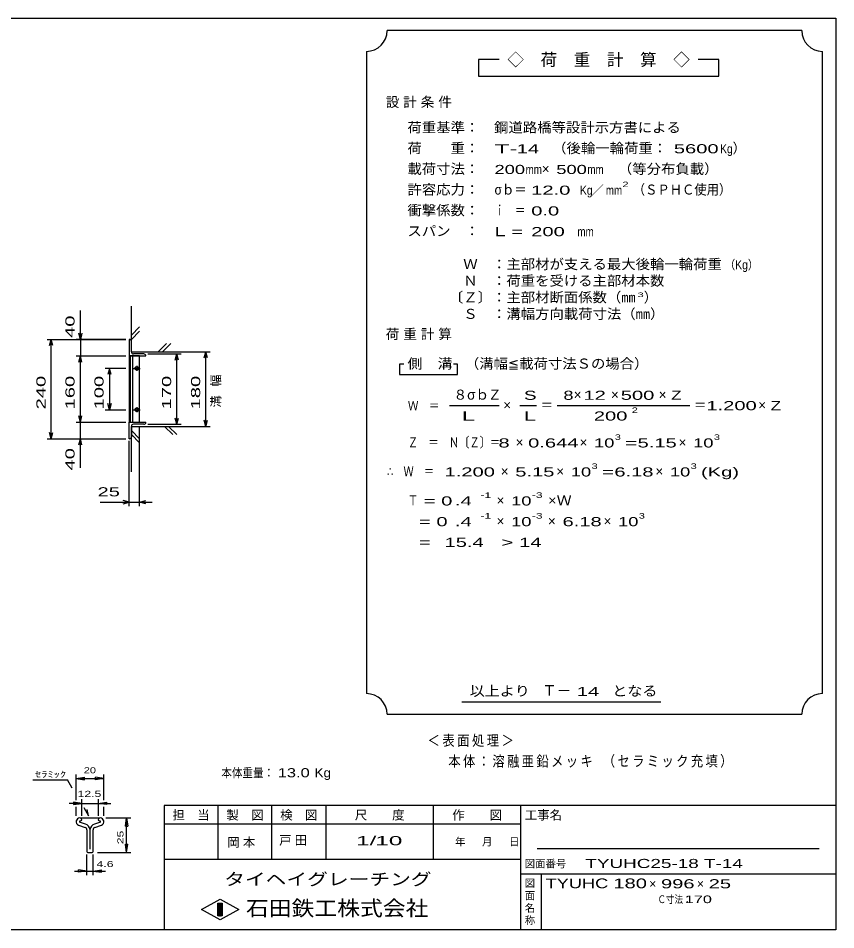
# Model space of a CAD drawing. Units: millimetres, scale not verified. Extents: x -1820 to 1724, y -1285 to 1059.
# Drawn here: x -248 to 1724, y -1141 to 1059 of the extents above; entities that cross this region are included whole.
import ezdxf
from ezdxf.enums import TextEntityAlignment as Align

# ---------------------------------------------------------------- set-up
doc = ezdxf.new("R2010")
doc.units = ezdxf.units.MM
doc.header["$LTSCALE"] = 10
for name, color, linetype, lineweight in [('0_2', 150, 'Continuous', 25), ('16', 3, 'Continuous', 25), ('22', 2, 'Continuous', 25), ('32', 4, 'Continuous', 25)]:
    doc.layers.add(name, color=color, linetype=linetype, lineweight=lineweight)
doc.styles.add('ベクトル', font='')
doc.styles.get('ベクトル').set_extended_font_data('ベクトル')

msp = doc.modelspace()

# ---------------------------------------------------------------- linework, layer by layer
at = {"layer": '0_2'}
for p, q in [((-1736, 1059), (1724, 1059)), ((1724, 1059), (1724, -1141)), ((1724, -841), (104, -841)), ((104, -841), (104, -1141)), ((234, -841), (234, -971)), ((364, -971), (364, -841)), ((494, -841), (494, -971)), ((754, -971), (754, -841)), ((964, -841), (964, -1141)), ((964, -886), (104, -886)), ((1684, -946), (1004, -946)), ((104, -971), (964, -971)), ((964, -1006), (1724, -1006)), ((1014, -1141), (1014, -1006)), ((194, -1092), (239, -1067)), ((234, -1077), (244, -1077)), ((234, -1107), (234, -1077)), ((234, -1077), (236, -1077)), ((236, -1077), (236, -1107)), ((238, -1107), (238, -1077)), ((238, -1077), (240, -1077)), ((239, -1067), (284, -1092)), ((240, -1077), (240, -1107)), ((242, -1107), (242, -1077)), ((242, -1077), (244, -1077)), ((244, -1077), (244, -1107)), ((244, -1077), (244, -1107)), ((239, -1117), (194, -1092)), ((284, -1092), (239, -1117)), ((244, -1107), (234, -1107)), ((236, -1107), (238, -1107)), ((240, -1107), (242, -1107)), ((1724, -1141), (-1736, -1141))]:
    msp.add_line(p, q, dxfattribs=at)
at = {"layer": '16'}
for p, q in [((20, 284), (20, 244)), ((25, 254), (25, 279)), ((20, 244), (60, 244)), ((20, 244), (20, 84)), ((45, 244), (20, 244)), ((22, 244), (22, 84)), ((29, 84), (29, 244)), ((55, 249), (30, 249)), ((45, 84), (45, 244)), ((38, 220), (38, 208)), ((30, 214), (46, 214)), ((40, 217), (36, 217)), ((36, 211), (40, 211)), ((30, 114), (46, 114)), ((40, 117), (36, 117)), ((36, 111), (40, 111)), ((38, 120), (38, 108)), ((20, 84), (60, 84)), ((20, 44), (20, 84)), ((20, 84), (45, 84)), ((25, 74), (25, 49)), ((55, 79), (30, 79))]:
    msp.add_line(p, q, dxfattribs=at)
for centre, radius, start, end in [((20, 279), 5, 0, 90), ((30, 254), 5, 180, 270), ((55, 244), 5, 0, 90), ((36, 214), 3, 90, 270), ((38, 214), 4, 46.6, 133.4), ((38, 214), 4, 226.6, 313.4), ((40, 214), 3, 270, 90), ((36, 114), 3, 90, 270), ((38, 114), 4, 46.6, 133.4), ((38, 114), 4, 226.6, 313.4), ((40, 114), 3, 270, 90), ((30, 74), 5, 90, 180), ((55, 84), 5, 270, 0), ((20, 49), 5, 270, 0)]:
    msp.add_arc(centre, radius, start, end, dxfattribs=at)
at = {"layer": '22', "color": 4}
for p, q in [((1642, 1029), (642, 1029)), ((592, 979), (592, -571)), ((1692, -571), (1692, 979)), ((912, 959), (862, 959)), ((862, 959), (862, 919)), ((1442, 959), (1392, 959)), ((1442, 919), (1442, 959)), ((862, 919), (1442, 919)), ((-98, 284), (-98, 354)), ((25, 254), (25, 364)), ((25, 294), (45, 314)), ((-98, 284), (-102, 299)), ((-94, 299), (-98, 284)), ((25, 284), (45, 304)), ((-178, 284), (12, 284)), ((-172, 269), (-168, 284)), ((-164, 269), (-168, 284)), ((-168, 44), (-168, 284)), ((12, 284), (-108, 284)), ((-98, 284), (-98, 244)), ((90, 254), (110, 274)), ((100, 254), (120, 274)), ((-108, 244), (12, 244)), ((-102, 229), (-98, 244)), ((-94, 229), (-98, 244)), ((-98, 84), (-98, 244)), ((25, 254), (215, 254)), ((65, 249), (145, 249)), ((131, 234), (135, 249)), ((139, 234), (135, 249)), ((135, 79), (135, 249)), ((201, 239), (205, 254)), ((209, 239), (205, 254)), ((205, 74), (205, 254)), ((682, 224), (672, 224)), ((672, 224), (672, 199)), ((812, 224), (802, 224)), ((812, 199), (812, 224)), ((12, 214), (-38, 214)), ((-28, 214), (-32, 199)), ((-24, 199), (-28, 214)), ((-28, 214), (-28, 114)), ((672, 199), (812, 199)), ((-38, 114), (12, 114)), ((-28, 114), (-32, 129)), ((-24, 129), (-28, 114)), ((792, 124), (912, 124)), ((962, 124), (1002, 124)), ((1052, 124), (1372, 124)), ((-98, 84), (-102, 99)), ((-98, 84), (-94, 99)), ((135, 79), (131, 94)), ((135, 79), (139, 94)), ((205, 74), (201, 89)), ((205, 74), (209, 89)), ((-108, 84), (12, 84)), ((-98, 44), (-98, 84)), ((25, 74), (215, 74)), ((25, -36), (25, 74)), ((45, -119), (45, 71)), ((65, 79), (145, 79)), ((125, 54), (105, 74)), ((135, 54), (115, 74)), ((-178, 44), (12, 44)), ((-168, 44), (-172, 59)), ((-168, 44), (-164, 59)), ((-108, 44), (12, 44)), ((-102, 29), (-98, 44)), ((-94, 29), (-98, 44)), ((-98, -26), (-98, 44)), ((45, 44), (25, 64)), ((45, 34), (25, 54)), ((20, -119), (20, 39)), ((-50, -109), (20, -109)), ((20, -109), (5, -105)), ((5, -113), (20, -109)), ((20, -109), (45, -109)), ((45, -109), (60, -105)), ((60, -113), (45, -109)), ((45, -109), (75, -109)), ((822, -591), (1302, -591)), ((642, -621), (1642, -621))]:
    msp.add_line(p, q, dxfattribs=at)
for centre, start, end in [((592, 1029), 270, 0), ((1692, 1029), 180, 270), ((592, -621), 0, 90), ((1692, -621), 90, 180)]:
    msp.add_arc(centre, 50, start, end, dxfattribs=at)
at = {"layer": '32'}
for p, q in [((-108, -828), (-108, -766)), ((-41.33, -828), (-41.33, -766)), ((-212.33, -779), (-129, -779)), ((-117.33, -799), (-129, -779)), ((-108, -776), (-88, -773)), ((-108, -776), (-88, -779)), ((-108, -776), (-41.33, -776)), ((-88, -779), (-88, -773)), ((-41.33, -776), (-61.33, -773)), ((-61.33, -779), (-61.33, -773)), ((-41.33, -776), (-61.33, -779)), ((-94.67, -836), (-124.67, -836)), ((-94.67, -836), (-114.67, -833)), ((-114.67, -833), (-114.67, -839)), ((-114.67, -839), (-94.67, -836)), ((-94.67, -866), (-94.67, -826)), ((-94.67, -836), (-54.67, -836)), ((-54.67, -826), (-54.67, -866)), ((-54.67, -836), (-34.67, -833)), ((-34.67, -839), (-54.67, -836)), ((-54.67, -836), (-24.67, -836)), ((-34.67, -833), (-34.67, -839)), ((-108, -866), (-108, -844)), ((-89.67, -846), (-78, -866)), ((-78, -866), (-81.67, -850.33)), ((-41.33, -866), (-41.33, -844)), ((-99.53, -878.71), (-94.73, -876.38)), ((-97.7, -871), (-50.87, -871)), ((-94.73, -876.38), (-94.73, -875.61)), ((-54.67, -875.61), (-54.67, -876.38)), ((-54.67, -876.38), (-49.87, -878.71)), ((-36.33, -871), (23.67, -871)), ((10.67, -891), (13.67, -871)), ((13.67, -871), (16.67, -891)), ((13.67, -954.33), (13.67, -871)), ((-102.6, -888.26), (-86.36, -893.96)), ((-85.66, -886.09), (-100.06, -881.03)), ((-82.37, -899.64), (-82.37, -952.04)), ((-74.67, -946.7), (-74.67, -899.8)), ((-67.03, -952.04), (-67.03, -899.64)), ((-49.34, -881.03), (-63.74, -886.09)), ((-63.04, -893.96), (-46.81, -888.26)), ((10.67, -891), (16.67, -891)), ((13.67, -954.33), (10.67, -934.33)), ((10.67, -934.33), (16.67, -934.33)), ((13.67, -954.33), (16.67, -934.33)), ((-82.33, -1009.33), (-82.33, -959.33)), ((-80.03, -954.37), (-69.37, -954.37)), ((-67, -1009.33), (-67, -959.33)), ((-56.33, -954.33), (23.67, -954.33)), ((-112.33, -999.33), (-82.33, -999.33)), ((-82.33, -999.33), (-102.33, -996.33)), ((-102.33, -1002.33), (-102.33, -996.33)), ((-82.33, -999.33), (-102.33, -1002.33)), ((-82.33, -999.33), (-67, -999.33)), ((-67, -999.33), (-47, -996.33)), ((-67, -999.33), (-47, -1002.33)), ((-67, -999.33), (-37, -999.33)), ((-47, -1002.33), (-47, -996.33))]:
    msp.add_line(p, q, dxfattribs=at)
for centre, radius, start, end in [((-99.03, -880), 9, 90.98, 246.68), ((-98.98, -880.05), 1.47, 111.91, 222.33), ((-99.56, -875.82), 4.83, 2.5, 85.55), ((-49.84, -875.82), 4.83, 94.45, 177.5), ((-50.37, -880), 9, 293.32, 89.02002), ((-50.42, -880.05), 1.47, 317.67, 68.08999), ((-88.36, -899.63), 6, 0, 70.58), ((-89.97, -900.81), 15.33, 3.78, 73.7), ((-59.44, -900.81), 15.33, 106.3, 176.22), ((-61.04, -899.63), 6, 109.42, 180), ((-80.03, -952.04), 2.33, 180, 270), ((-69.37, -952.04), 2.33, 270, 0)]:
    msp.add_arc(centre, radius, start, end, dxfattribs=at)

# ---------------------------------------------------------------- texts
at = {"layer": '0_2', "style": 'ベクトル'}
for s, height, p in [('担\u3000当', 21.99, (124, -864)), ('製\u3000図', 21.99, (254, -864)), ('検\u3000図', 21.99, (384, -864)), ('尺\u3000\u3000度', 21.99, (564, -864)), ('作\u3000\u3000図', 21.99, (799, -864)), ('工事名', 21.99, (974, -864)), ('年', 18.33, (806, -928.5)), ('月', 18.33, (871, -928.5)), ('日', 18.33, (936, -928.5)), ('図面番号', 18.33, (974, -981.5)), ('図', 18.33, (974, -1028.5)), ('面', 18.33, (974, -1058.5)), ('名', 18.33, (974, -1088.5)), ('称', 18.33, (974, -1118.5))]:
    msp.add_text(s, height=height, dxfattribs=at).set_placement(p, align=Align.MIDDLE_LEFT)
at = {"layer": '0_2', "color": 222, "style": 'ベクトル'}
for s, height, width, p in [('タイヘイグレーチング', 29.33, 1.25, (249, -1019)), ('石田鉄工株式会社', 36.66, 1.1, (301.5, -1089))]:
    msp.add_text(s, height=height, dxfattribs=dict(at, width=width)).set_placement(p, align=Align.MIDDLE_LEFT)
at = {"layer": '22', "style": 'ベクトル'}
for s, height, p in [('◇\u3000荷\u3000重\u3000計\u3000算\u3000◇', 29.33, (932, 959)), ('）', 24.19, (1475, 745.5)), ('×', 24.19, (1015, 695.5)), ('／', 21.99, (1134.5, 644)), ('）', 24.19, (1261, 385.5)), ('８', 24.19, (802, 150.5)), ('σｂ', 24.19, (835, 150.5)), ('Ｚ', 24.19, (885, 150.5)), ('×', 24.19, (1092, 150.5)), ('×', 24.19, (1182, 150.5)), ('×', 24.19, (1297, 150.5)), ('×', 24.19, (922, 125.5)), ('×', 24.19, (1537, 125.5)), ('×', 24.19, (952, 35.5)), ('×', 24.19, (1106, 35.5)), ('×', 24.19, (1345, 35.5)), ('×', 24.19, (916, -34.5)), ('×', 24.19, (1050, -34.5)), ('×', 24.19, (1289, -34.5)), ('×', 24.19, (906, -104.5)), ('×', 24.19, (906, -154.5)), ('×', 24.19, (1030, -154.5)), ('×', 24.19, (1164, -154.5)), ('Ｔ－', 25.66, (1016, -563.5)), ('×', 21.99, (1274, -1030)), ('×', 21.99, (1389, -1030))]:
    msp.add_text(s, height=height, dxfattribs=at).set_placement(p, align=Align.MIDDLE_LEFT)
for s, height, width, p in [('荷重基準：\u3000', 24.19, 1.05, (691, 795.5)), ('鋼道路橋等設計示方書による', 24.19, 1.05, (900, 795.5)), ('荷\u3000\u3000重：\u3000', 24.19, 1.05, (691, 745.5)), ('T-', 21.99, 2, (901, 744)), (' 14 ', 21.99, 1.65, (941, 744)), ('（後輪一輪荷重：', 24.19, 1.05, (1040, 745.5)), (' 5600', 21.99, 1.65, (1320, 744)), ('Kg', 21.99, 0.85, (1445, 744)), ('載荷寸法：\u3000', 24.19, 1.05, (691, 695.5)), ('200', 21.99, 1.5, (901, 694)), ('500', 21.99, 1.5, (1050, 694)), ('\u3000（等分布負載）', 24.19, 1.05, (1164, 695.5)), ('mm', 21.99, 0.8, (976, 694)), ('mm', 21.99, 0.8, (1125, 694)), ('許容応力：\u3000', 24.19, 1.05, (691, 645.5)), ('2', 13.2, 1.5, (1209.5, 658)), ('（ＳＰＨＣ使用）', 24.19, 0.9, (1234.5, 645.5)), ('σｂ＝', 24.19, 0.9, (901, 645.5)), (' 12.0', 21.99, 1.65, (976, 644)), ('Kg', 21.99, 0.85, (1107, 644)), ('mm', 21.99, 0.8, (1169.5, 644)), ('衝撃係数：\u3000', 24.19, 1.05, (691, 595.5)), ('ｉ\u3000＝', 24.19, 0.75, (901, 595.5)), (' 0.0', 21.99, 1.65, (976, 594)), ('スパン\u3000：\u3000', 24.19, 1.05, (691, 545.5)), ('L =', 21.99, 1.65, (901, 544)), (' 200 ', 21.99, 1.65, (976, 544)), ('mm', 21.99, 0.8, (1101, 544)), ('\u3000Ｗ\u3000：主部材が支える最大後輪一輪荷重', 24.19, 1.05, (791, 465.5)), ('（Kg）', 21.99, 0.85, (1456, 464)), ('\u3000Ｎ\u3000：荷重を受ける主部材本数', 24.19, 1.05, (791, 425.5)), ('〔Ｚ〕：主部材断面係数（㎜', 24.19, 1.05, (791, 385.5)), ('3', 11, 1.8, (1246, 391.5)), ('\u3000Ｓ\u3000：溝幅方向載荷寸法（㎜）', 24.19, 1.05, (791, 345.5)), ('側\u3000溝', 24.19, 1.1, (691, 225.5)), ('\u3000（溝幅≦載荷寸法Ｓの場合）', 24.19, 1.05, (795, 225.5)), ('S', 21.99, 1.55, (972, 149)), ('8', 21.99, 1.5, (1067, 149)), (' 12 ', 21.99, 1.65, (1102, 149)), (' 500 ', 21.99, 1.65, (1192, 149)), ('Z', 21.99, 1.4, (1327, 149)), ('Ｗ\u3000＝', 21.99, 0.85, (692, 124)), ('1.200', 21.99, 1.65, (1412, 124)), ('Z', 21.99, 1.4, (1567, 124)), ('＝', 24.19, 0.9, (1012, 125.5)), (' 200 ', 21.99, 1.65, (1127, 99)), ('2', 13.2, 1.5, (1232, 113)), ('＝', 24.19, 0.9, (1382, 125.5)), ('L', 21.99, 1.8, (972, 99)), ('Ｚ\u3000＝\u3000Ｎ〔Ｚ〕＝', 24.19, 0.75, (692, 35.5)), (' 8 ', 21.99, 1.65, (897, 34)), ('0.644', 21.99, 1.65, (982, 34)), ('10', 21.99, 1.5, (1141, 34)), ('3', 13.2, 1.5, (1191, 48)), ('5.15', 21.99, 1.65, (1246, 34)), ('10', 21.99, 1.5, (1380, 34)), ('3', 13.2, 1.5, (1430, 48)), ('=', 21.99, 1.7, (1216, 34)), ('3', 13.2, 1.5, (1135, -22)), ('3', 13.2, 1.5, (1374, -22)), ('∴\u3000Ｗ\u3000＝', 24.19, 0.75, (642, -34.5)), (' 1.200', 21.99, 1.65, (767, -36)), ('5.15', 21.99, 1.65, (951, -36)), ('10', 21.99, 1.5, (1085, -36)), ('=', 21.99, 1.7, (1160, -36)), ('6.18', 21.99, 1.65, (1190, -36)), ('10', 21.99, 1.5, (1324, -36)), ('(Kg)', 21.99, 1.65, (1399, -36)), (' 25 ', 21.99, 1.65, (-70, -84)), ('-1', 13.2, 1.65, (867, -92)), ('-3', 13.2, 1.65, (991, -92)), ('Ｔ', 24.19, 0.75, (692, -104.5)), (' = 0', 21.99, 1.65, (717, -106)), (' .4 ', 21.99, 1.65, (792, -106)), ('10', 21.99, 1.5, (941, -106)), ('×Ｗ', 24.19, 1.1, (1030, -104.5)), ('  = 0', 21.99, 1.65, (692, -156)), (' .4 ', 21.99, 1.65, (792, -156)), ('-1', 13.2, 1.65, (867, -142)), ('10', 21.99, 1.5, (941, -156)), ('-3', 13.2, 1.65, (991, -142)), ('6.18', 21.99, 1.65, (1065, -156)), ('10', 21.99, 1.5, (1199, -156)), ('3', 13.2, 1.5, (1249, -142)), (' 15.4', 21.99, 1.65, (767, -206)), (' 14 ', 21.99, 1.65, (947, -206)), ('  =', 21.99, 1.65, (692, -206)), ('>', 21.99, 1.7, (917, -206)), ('以上より\u3000', 24.19, 1.1, (841, -564.5)), (' 14 ', 21.99, 1.65, (1086, -566)), ('となる', 24.19, 1.1, (1185, -564.5)), ('本体重量：', 21.99, 0.85, (242, -762)), (' 13.0', 21.99, 1.35, (367, -762)), ('Kg', 21.99, 1.1, (467, -762)), ('1/', 21.99, 2, (567, -926)), (' 10 ', 21.99, 2, (597, -926)), ('TYUHC25-18 T-14', 21.99, 1.55, (1120, -981)), ('TYUHC', 23.46, 1.4, (1024, -1029)), (' 180 ', 23.46, 1.55, (1174, -1029)), (' 996 ', 21.99, 1.65, (1289, -1030)), (' 25 ', 21.99, 1.65, (1404, -1030)), ('Ｃ寸法：', 18.33, 0.8, (1294, -1067.5)), (' 170 ', 18.33, 1.6, (1349, -1067.5))]:
    msp.add_text(s, height=height, dxfattribs=dict(at, width=width)).set_placement(p, align=Align.MIDDLE_LEFT)
at = {"layer": '22', "style": 'ベクトル', "width": 1.65}
for s, p in [(' 40 ', (-123, 274)), (' 240 ', (-193, 101.5)), (' 160 ', (-123, 101.5)), (' 100 ', (-53, 101.5)), (' 170 ', (110, 101.5)), (' 180 ', (180, 101.5)), (' 40 ', (-123, -46))]:
    msp.add_text(s, height=21.99, rotation=90, dxfattribs=at).set_placement(p, align=Align.MIDDLE_LEFT)
at = {"layer": '22', "attachment_point": 4, "style": 'ベクトル'}
for s, insert, char_height in [('\\T1.28;設計条件', (638.5, 855.5), 24.19), ('\\T1.28;荷重計算', (638.5, 295.5), 24.19), ('\\T1.5;\\W2;\\~L\\~', (797, 99), 21.99), ('\\T1.2;\\W0.85;＜表面処理＞', (739.5, -685.5), 25.66), ('\\T1.19;\\W0.85;本体：溶融亜鉛メッキ', (789.5, -735.5), 25.66), ('\\T1.19;\\W0.85;（セラミック充填）', (1162, -735.5), 25.66), ('\\T1.25;岡本\u3000', (256.5, -931), 21.99), ('\\T1.25;戸田\u3000', (381.5, -926), 21.99)]:
    msp.add_mtext(s, dxfattribs=dict(at, insert=insert, char_height=char_height))
at = {"layer": '22', "insert": (230, 119), "char_height": 21.99, "attachment_point": 4, "rotation": 90, "style": 'ベクトル'}
msp.add_mtext('\\T1.67;溝幅', dxfattribs=at)
at = {"layer": '32', "color": 2, "style": 'ベクトル'}
for s, width, p in [('ｾﾗﾐｯｸ', 1.5, (-207.33, -766)), ('20', 1.35, (-89.67, -756)), ('12.5', 1.5, (-104.67, -813)), (' 4.6 ', 1.5, (-67, -982.33))]:
    msp.add_text(s, height=14.66, dxfattribs=dict(at, width=width)).set_placement(p, align=Align.MIDDLE_LEFT)
at = {"layer": '32', "color": 2, "style": 'ベクトル', "width": 1.5}
msp.add_text(' 25 ', height=14.66, rotation=90, dxfattribs=at).set_placement((-1.33, -942.67), align=Align.MIDDLE_LEFT)

doc.saveas('drawing.dxf')
